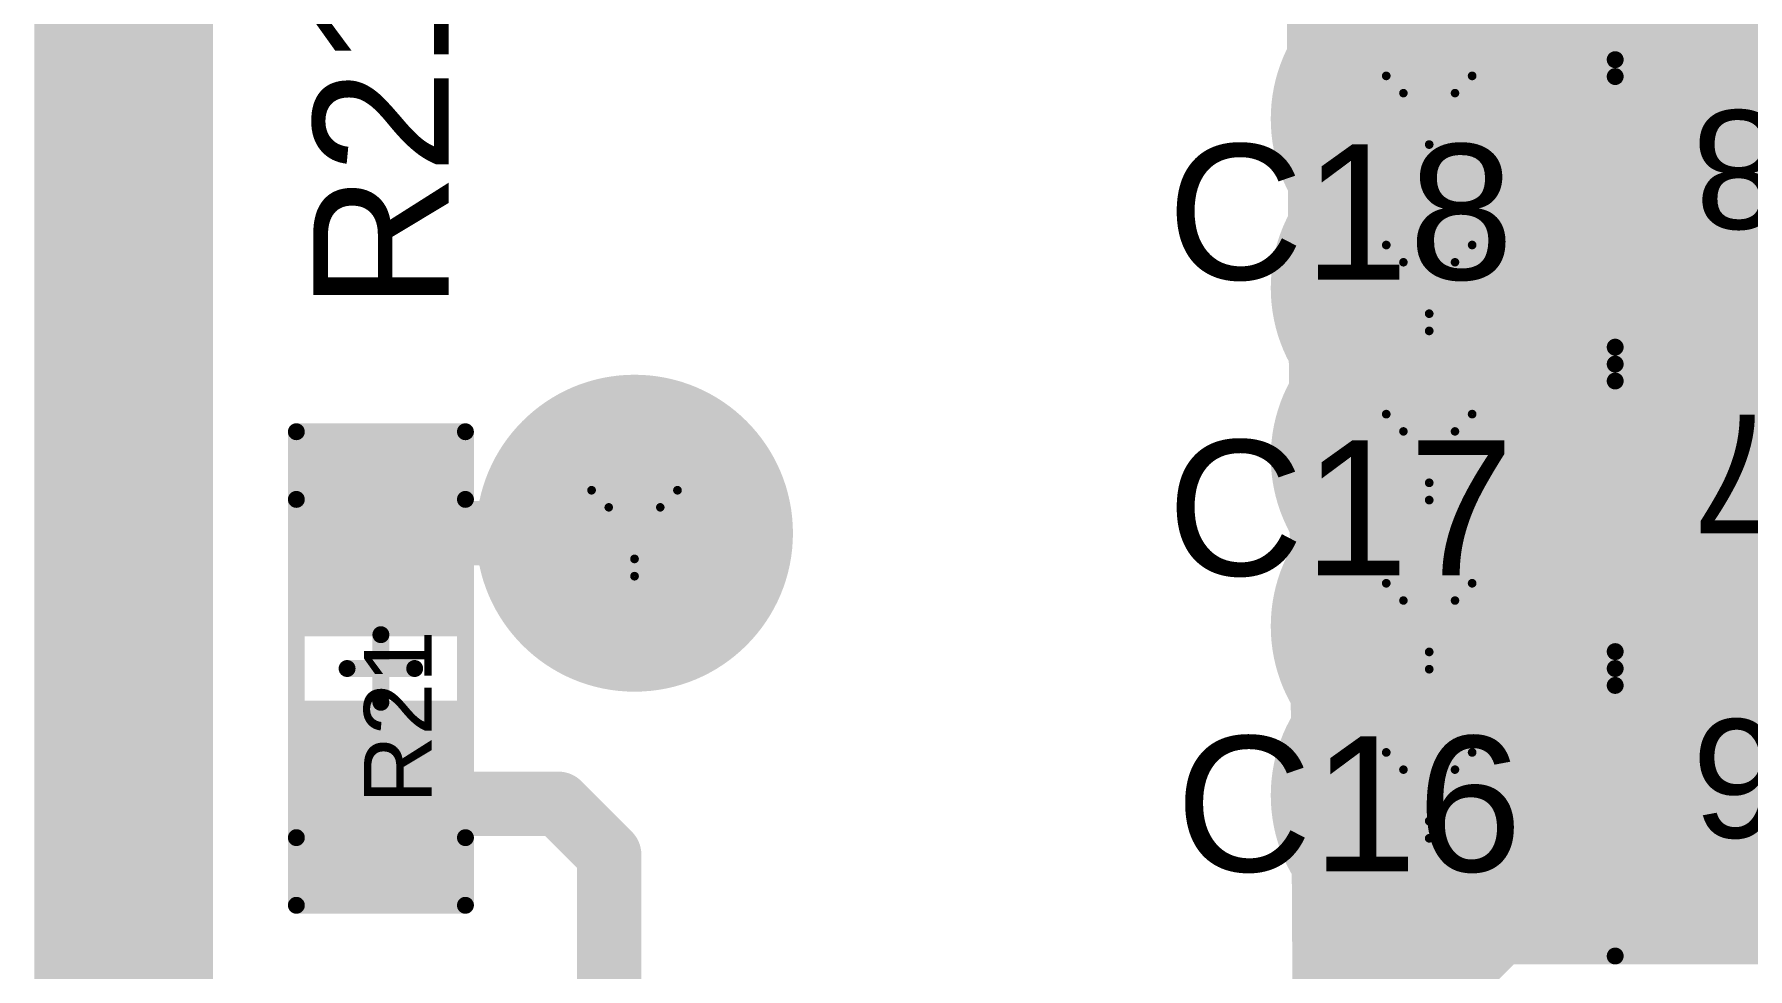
# Model space of a CAD drawing. Header units: inches. Extents: x -21 to 344, y -3 to 240.
# Drawn here: x -0.55 to 9.58, y 5.88 to 11.4 of the extents above; entities that cross this region are included whole.
import ezdxf

# ---------------------------------------------------------------- set-up
doc = ezdxf.new("R2010")
doc.units = ezdxf.units.IN
for name, color, linetype in [('Bottom 3D Body', 216, 'Continuous'), ('Bottom Layer', 5, 'Continuous'), ('Drill Drawing', 1, 'Continuous'), ('Int1 -GND)', 76, 'Continuous'), ('Int2 -PWR)', 16, 'Continuous'), ('Keep-Out Layer', 6, 'Continuous'), ('Route Tool Path', 56, 'Continuous'), ('Top Component Center', 76, 'Continuous'), ('Top Designator', 56, 'Continuous'), ('Top Layer', 1, 'Continuous'), ('Top Overlay', 2, 'Continuous'), ('Top Paste', 8, 'Continuous'), ('Top Solder', 216, 'Continuous'), ('Via Holes', 16, 'Continuous')]:
    doc.layers.add(name, color=color, linetype=linetype)
doc.styles.add('Arial', font='', dxfattribs={"height": 0.2})
doc.styles.get('Arial').set_extended_font_data('Arial')

# ---------------------------------------------------------------- blocks, each defined once
blk = doc.blocks.new('RES_0603_36')
at = {"layer": 'Top Layer'}
for points in [[(-1.283, 0.394), (-0.318, 0.394), (-0.318, -0.394), (-1.283, -0.394)], [(0.318, 0.394), (1.283, 0.394), (1.283, -0.394), (0.318, -0.394)]]:
    blk.add_hatch(color=1, dxfattribs=at).paths.add_polyline_path(points)
at = {"layer": 'Top Paste'}
for points in [[(-1.41, 0.521), (-0.191, 0.521), (-0.191, -0.521), (-1.41, -0.521)], [(0.191, 0.521), (1.41, 0.521), (1.41, -0.521), (0.191, -0.521)]]:
    blk.add_hatch(color=8, dxfattribs=at).paths.add_polyline_path(points)
at = {"layer": 'Top Solder'}
for points in [[(-1.333, 0.444), (-0.268, 0.444), (-0.268, -0.444), (-1.333, -0.444)], [(0.268, 0.444), (1.333, 0.444), (1.333, -0.444), (0.268, -0.444)]]:
    blk.add_hatch(color=216, dxfattribs=at).paths.add_polyline_path(points)
at = {"layer": 'Bottom 3D Body'}
for points in [[(-1, 0.5, 0.1, 0.1, 0), (-1, -0.5, 0.1, 0.1, 0)], [(-1, 0.5, 0.1, 0.1, 0), (1, 0.5, 0.1, 0.1, 0)], [(1, 0.5, 0.1, 0.1, 0), (1, -0.5, 0.1, 0.1, 0)], [(-1, -0.5, 0.1, 0.1, 0), (1, -0.5, 0.1, 0.1, 0)]]:
    blk.add_lwpolyline(points, format="xyseb", dxfattribs=at)
for points in [[(-1.025, 0.5, 0.05, 0.05, 1), (-0.975, 0.5, 0.05, 0.05, 1)], [(-1.025, 0.5, 0.05, 0.05, 1), (-0.975, 0.5, 0.05, 0.05, 1)], [(0.975, 0.5, 0.05, 0.05, 1), (1.025, 0.5, 0.05, 0.05, 1)], [(0.975, 0.5, 0.05, 0.05, 1), (1.025, 0.5, 0.05, 0.05, 1)], [(-1.025, -0.5, 0.05, 0.05, 1), (-0.975, -0.5, 0.05, 0.05, 1)], [(-1.025, -0.5, 0.05, 0.05, 1), (-0.975, -0.5, 0.05, 0.05, 1)], [(0.975, -0.5, 0.05, 0.05, 1), (1.025, -0.5, 0.05, 0.05, 1)], [(0.975, -0.5, 0.05, 0.05, 1), (1.025, -0.5, 0.05, 0.05, 1)]]:
    blk.add_lwpolyline(points, format="xyseb", close=True, dxfattribs=at)
at = {"layer": 'Top Component Center'}
for points in [[(-1.4, 0.5, 0.1, 0.1, 0), (1.4, 0.5, 0.1, 0.1, 0)], [(-1.4, 0.5, 0.1, 0.1, 0), (-1.4, -0.5, 0.1, 0.1, 0)], [(1.4, 0.5, 0.1, 0.1, 0), (1.4, -0.5, 0.1, 0.1, 0)], [(0, 0.2, 0.1, 0.1, 0), (0, -0.2, 0.1, 0.1, 0)], [(-0.2, 0, 0.1, 0.1, 0), (0.2, 0, 0.1, 0.1, 0)], [(-1.4, -0.5, 0.1, 0.1, 0), (1.4, -0.5, 0.1, 0.1, 0)]]:
    blk.add_lwpolyline(points, format="xyseb", dxfattribs=at)
for points in [[(-1.425, 0.5, 0.05, 0.05, 1), (-1.375, 0.5, 0.05, 0.05, 1)], [(-1.425, 0.5, 0.05, 0.05, 1), (-1.375, 0.5, 0.05, 0.05, 1)], [(1.375, 0.5, 0.05, 0.05, 1), (1.425, 0.5, 0.05, 0.05, 1)], [(1.375, 0.5, 0.05, 0.05, 1), (1.425, 0.5, 0.05, 0.05, 1)], [(-0.025, 0.2, 0.05, 0.05, 1), (0.025, 0.2, 0.05, 0.05, 1)], [(-0.225, 0, 0.05, 0.05, 1), (-0.175, 0, 0.05, 0.05, 1)], [(0.175, 0, 0.05, 0.05, 1), (0.225, 0, 0.05, 0.05, 1)], [(-0.025, -0.2, 0.05, 0.05, 1), (0.025, -0.2, 0.05, 0.05, 1)], [(-1.425, -0.5, 0.05, 0.05, 1), (-1.375, -0.5, 0.05, 0.05, 1)], [(-1.425, -0.5, 0.05, 0.05, 1), (-1.375, -0.5, 0.05, 0.05, 1)], [(1.375, -0.5, 0.05, 0.05, 1), (1.425, -0.5, 0.05, 0.05, 1)], [(1.375, -0.5, 0.05, 0.05, 1), (1.425, -0.5, 0.05, 0.05, 1)]]:
    blk.add_lwpolyline(points, format="xyseb", close=True, dxfattribs=at)
at = {"layer": 'Top Designator'}
for points in [[(-1.4, 0.5, 0.1, 0.1, 0), (1.4, 0.5, 0.1, 0.1, 0)], [(-1.4, 0.5, 0.1, 0.1, 0), (-1.4, -0.5, 0.1, 0.1, 0)], [(1.4, 0.5, 0.1, 0.1, 0), (1.4, -0.5, 0.1, 0.1, 0)], [(-1.4, -0.5, 0.1, 0.1, 0), (1.4, -0.5, 0.1, 0.1, 0)]]:
    blk.add_lwpolyline(points, format="xyseb", dxfattribs=at)
for points in [[(-1.425, 0.5, 0.05, 0.05, 1), (-1.375, 0.5, 0.05, 0.05, 1)], [(-1.425, 0.5, 0.05, 0.05, 1), (-1.375, 0.5, 0.05, 0.05, 1)], [(1.375, 0.5, 0.05, 0.05, 1), (1.425, 0.5, 0.05, 0.05, 1)], [(1.375, 0.5, 0.05, 0.05, 1), (1.425, 0.5, 0.05, 0.05, 1)], [(-1.425, -0.5, 0.05, 0.05, 1), (-1.375, -0.5, 0.05, 0.05, 1)], [(-1.425, -0.5, 0.05, 0.05, 1), (-1.375, -0.5, 0.05, 0.05, 1)], [(1.375, -0.5, 0.05, 0.05, 1), (1.425, -0.5, 0.05, 0.05, 1)], [(1.375, -0.5, 0.05, 0.05, 1), (1.425, -0.5, 0.05, 0.05, 1)]]:
    blk.add_lwpolyline(points, format="xyseb", close=True, dxfattribs=at)
at = {"layer": 'Top Overlay'}
for points in [[(-1.4, 0.5, 0.1, 0.1, 0), (1.4, 0.5, 0.1, 0.1, 0)], [(-1.4, 0.5, 0.1, 0.1, 0), (-1.4, -0.5, 0.1, 0.1, 0)], [(1.4, 0.5, 0.1, 0.1, 0), (1.4, -0.5, 0.1, 0.1, 0)], [(-1.4, -0.5, 0.1, 0.1, 0), (1.4, -0.5, 0.1, 0.1, 0)]]:
    blk.add_lwpolyline(points, format="xyseb", dxfattribs=at)
for points in [[(-1.425, 0.5, 0.05, 0.05, 1), (-1.375, 0.5, 0.05, 0.05, 1)], [(-1.425, 0.5, 0.05, 0.05, 1), (-1.375, 0.5, 0.05, 0.05, 1)], [(1.375, 0.5, 0.05, 0.05, 1), (1.425, 0.5, 0.05, 0.05, 1)], [(1.375, 0.5, 0.05, 0.05, 1), (1.425, 0.5, 0.05, 0.05, 1)], [(-1.425, -0.5, 0.05, 0.05, 1), (-1.375, -0.5, 0.05, 0.05, 1)], [(-1.425, -0.5, 0.05, 0.05, 1), (-1.375, -0.5, 0.05, 0.05, 1)], [(1.375, -0.5, 0.05, 0.05, 1), (1.425, -0.5, 0.05, 0.05, 1)], [(1.375, -0.5, 0.05, 0.05, 1), (1.425, -0.5, 0.05, 0.05, 1)]]:
    blk.add_lwpolyline(points, format="xyseb", close=True, dxfattribs=at)
at = {"layer": 'Top Designator', "style": 'Arial'}
blk.add_text('R21', height=0.4, dxfattribs=at).set_placement((-0.8, -0.3))
blk = doc.blocks.new('CAP_0805_108')
at = {"layer": 'Top Layer'}
for points in [[(-1.3, 0.65), (-0.6, 0.65), (-0.6, -0.65), (-1.3, -0.65)], [(0.6, 0.65), (1.3, 0.65), (1.3, -0.65), (0.6, -0.65)]]:
    blk.add_hatch(color=1, dxfattribs=at).paths.add_polyline_path(points)
at = {"layer": 'Top Paste'}
for points in [[(-1.427, 0.777), (-0.473, 0.777), (-0.473, -0.777), (-1.427, -0.777)], [(0.473, 0.777), (1.427, 0.777), (1.427, -0.777), (0.473, -0.777)]]:
    blk.add_hatch(color=8, dxfattribs=at).paths.add_polyline_path(points)
at = {"layer": 'Top Solder'}
for points in [[(-1.35, 0.7), (-0.55, 0.7), (-0.55, -0.7), (-1.35, -0.7)], [(0.55, 0.7), (1.35, 0.7), (1.35, -0.7), (0.55, -0.7)]]:
    blk.add_hatch(color=216, dxfattribs=at).paths.add_polyline_path(points)
at = {"layer": 'Top Component Center'}
for points in [[(-1.4, 0.8, 0.1, 0.1, 0), (-1.4, -0.9, 0.1, 0.1, 0)], [(1.4, 0.8, 0.1, 0.1, 0), (-1.4, 0.8, 0.1, 0.1, 0)], [(1.4, 0.8, 0.1, 0.1, 0), (1.4, -0.9, 0.1, 0.1, 0)], [(0, 0.25, 0.1, 0.1, 0), (0, -0.25, 0.1, 0.1, 0)], [(0.25, 0, 0.1, 0.1, 0), (-0.25, 0, 0.1, 0.1, 0)], [(1.4, -0.9, 0.1, 0.1, 0), (-1.4, -0.9, 0.1, 0.1, 0)]]:
    blk.add_lwpolyline(points, format="xyseb", dxfattribs=at)
for points in [[(-1.425, 0.8, 0.05, 0.05, 1), (-1.375, 0.8, 0.05, 0.05, 1)], [(-1.425, 0.8, 0.05, 0.05, 1), (-1.375, 0.8, 0.05, 0.05, 1)], [(1.375, 0.8, 0.05, 0.05, 1), (1.425, 0.8, 0.05, 0.05, 1)], [(1.375, 0.8, 0.05, 0.05, 1), (1.425, 0.8, 0.05, 0.05, 1)], [(-0.025, 0.25, 0.05, 0.05, 1), (0.025, 0.25, 0.05, 0.05, 1)], [(-0.275, 0, 0.05, 0.05, 1), (-0.225, 0, 0.05, 0.05, 1)], [(0.225, 0, 0.05, 0.05, 1), (0.275, 0, 0.05, 0.05, 1)], [(-0.025, -0.25, 0.05, 0.05, 1), (0.025, -0.25, 0.05, 0.05, 1)], [(-1.425, -0.9, 0.05, 0.05, 1), (-1.375, -0.9, 0.05, 0.05, 1)], [(-1.425, -0.9, 0.05, 0.05, 1), (-1.375, -0.9, 0.05, 0.05, 1)], [(1.375, -0.9, 0.05, 0.05, 1), (1.425, -0.9, 0.05, 0.05, 1)], [(1.375, -0.9, 0.05, 0.05, 1), (1.425, -0.9, 0.05, 0.05, 1)]]:
    blk.add_lwpolyline(points, format="xyseb", close=True, dxfattribs=at)
at = {"layer": 'Top Designator'}
for points in [[(1.4, 0.8, 0.1, 0.1, 0), (-1.4, 0.8, 0.1, 0.1, 0)], [(-1.4, 0.8, 0.1, 0.1, 0), (-1.4, -0.8, 0.1, 0.1, 0)], [(1.4, 0.8, 0.1, 0.1, 0), (1.4, -0.8, 0.1, 0.1, 0)], [(1.4, -0.8, 0.1, 0.1, 0), (-1.4, -0.8, 0.1, 0.1, 0)]]:
    blk.add_lwpolyline(points, format="xyseb", dxfattribs=at)
for points in [[(-1.425, 0.8, 0.05, 0.05, 1), (-1.375, 0.8, 0.05, 0.05, 1)], [(-1.425, 0.8, 0.05, 0.05, 1), (-1.375, 0.8, 0.05, 0.05, 1)], [(1.375, 0.8, 0.05, 0.05, 1), (1.425, 0.8, 0.05, 0.05, 1)], [(1.375, 0.8, 0.05, 0.05, 1), (1.425, 0.8, 0.05, 0.05, 1)], [(-1.425, -0.8, 0.05, 0.05, 1), (-1.375, -0.8, 0.05, 0.05, 1)], [(-1.425, -0.8, 0.05, 0.05, 1), (-1.375, -0.8, 0.05, 0.05, 1)], [(1.375, -0.8, 0.05, 0.05, 1), (1.425, -0.8, 0.05, 0.05, 1)], [(1.375, -0.8, 0.05, 0.05, 1), (1.425, -0.8, 0.05, 0.05, 1)]]:
    blk.add_lwpolyline(points, format="xyseb", close=True, dxfattribs=at)
at = {"layer": 'Top Overlay'}
for points in [[(-0.4, 0.6, 0.1, 0.1, 0), (-0.4, -0.6, 0.1, 0.1, 0)], [(0.4, 0.6, 0.1, 0.1, 0), (0.4, -0.6, 0.1, 0.1, 0)]]:
    blk.add_lwpolyline(points, format="xyseb", dxfattribs=at)
for points in [[(-0.425, 0.6, 0.05, 0.05, 1), (-0.375, 0.6, 0.05, 0.05, 1)], [(0.375, 0.6, 0.05, 0.05, 1), (0.425, 0.6, 0.05, 0.05, 1)], [(-0.425, -0.6, 0.05, 0.05, 1), (-0.375, -0.6, 0.05, 0.05, 1)], [(0.375, -0.6, 0.05, 0.05, 1), (0.425, -0.6, 0.05, 0.05, 1)]]:
    blk.add_lwpolyline(points, format="xyseb", close=True, dxfattribs=at)
at = {"layer": 'Top Designator', "style": 'Arial'}
blk.add_text('C18', height=0.7, dxfattribs=at).set_placement((-0.85, -0.6))
blk = doc.blocks.new('CAP_0805_109')
at = {"layer": 'Top Layer'}
for points in [[(-1.3, 0.65), (-0.6, 0.65), (-0.6, -0.65), (-1.3, -0.65)], [(0.6, 0.65), (1.3, 0.65), (1.3, -0.65), (0.6, -0.65)]]:
    blk.add_hatch(color=1, dxfattribs=at).paths.add_polyline_path(points)
at = {"layer": 'Top Paste'}
for points in [[(-1.427, 0.777), (-0.473, 0.777), (-0.473, -0.777), (-1.427, -0.777)], [(0.473, 0.777), (1.427, 0.777), (1.427, -0.777), (0.473, -0.777)]]:
    blk.add_hatch(color=8, dxfattribs=at).paths.add_polyline_path(points)
at = {"layer": 'Top Solder'}
for points in [[(-1.35, 0.7), (-0.55, 0.7), (-0.55, -0.7), (-1.35, -0.7)], [(0.55, 0.7), (1.35, 0.7), (1.35, -0.7), (0.55, -0.7)]]:
    blk.add_hatch(color=216, dxfattribs=at).paths.add_polyline_path(points)
at = {"layer": 'Top Component Center'}
for points in [[(-1.4, 0.8, 0.1, 0.1, 0), (-1.4, -0.9, 0.1, 0.1, 0)], [(1.4, 0.8, 0.1, 0.1, 0), (-1.4, 0.8, 0.1, 0.1, 0)], [(1.4, 0.8, 0.1, 0.1, 0), (1.4, -0.9, 0.1, 0.1, 0)], [(0, 0.25, 0.1, 0.1, 0), (0, -0.25, 0.1, 0.1, 0)], [(0.25, 0, 0.1, 0.1, 0), (-0.25, 0, 0.1, 0.1, 0)], [(1.4, -0.9, 0.1, 0.1, 0), (-1.4, -0.9, 0.1, 0.1, 0)]]:
    blk.add_lwpolyline(points, format="xyseb", dxfattribs=at)
for points in [[(-1.425, 0.8, 0.05, 0.05, 1), (-1.375, 0.8, 0.05, 0.05, 1)], [(-1.425, 0.8, 0.05, 0.05, 1), (-1.375, 0.8, 0.05, 0.05, 1)], [(1.375, 0.8, 0.05, 0.05, 1), (1.425, 0.8, 0.05, 0.05, 1)], [(1.375, 0.8, 0.05, 0.05, 1), (1.425, 0.8, 0.05, 0.05, 1)], [(-0.025, 0.25, 0.05, 0.05, 1), (0.025, 0.25, 0.05, 0.05, 1)], [(-0.275, 0, 0.05, 0.05, 1), (-0.225, 0, 0.05, 0.05, 1)], [(0.225, 0, 0.05, 0.05, 1), (0.275, 0, 0.05, 0.05, 1)], [(-0.025, -0.25, 0.05, 0.05, 1), (0.025, -0.25, 0.05, 0.05, 1)], [(-1.425, -0.9, 0.05, 0.05, 1), (-1.375, -0.9, 0.05, 0.05, 1)], [(-1.425, -0.9, 0.05, 0.05, 1), (-1.375, -0.9, 0.05, 0.05, 1)], [(1.375, -0.9, 0.05, 0.05, 1), (1.425, -0.9, 0.05, 0.05, 1)], [(1.375, -0.9, 0.05, 0.05, 1), (1.425, -0.9, 0.05, 0.05, 1)]]:
    blk.add_lwpolyline(points, format="xyseb", close=True, dxfattribs=at)
at = {"layer": 'Top Designator'}
for points in [[(1.4, 0.8, 0.1, 0.1, 0), (-1.4, 0.8, 0.1, 0.1, 0)], [(-1.4, 0.8, 0.1, 0.1, 0), (-1.4, -0.8, 0.1, 0.1, 0)], [(1.4, 0.8, 0.1, 0.1, 0), (1.4, -0.8, 0.1, 0.1, 0)], [(1.4, -0.8, 0.1, 0.1, 0), (-1.4, -0.8, 0.1, 0.1, 0)]]:
    blk.add_lwpolyline(points, format="xyseb", dxfattribs=at)
for points in [[(-1.425, 0.8, 0.05, 0.05, 1), (-1.375, 0.8, 0.05, 0.05, 1)], [(-1.425, 0.8, 0.05, 0.05, 1), (-1.375, 0.8, 0.05, 0.05, 1)], [(1.375, 0.8, 0.05, 0.05, 1), (1.425, 0.8, 0.05, 0.05, 1)], [(1.375, 0.8, 0.05, 0.05, 1), (1.425, 0.8, 0.05, 0.05, 1)], [(-1.425, -0.8, 0.05, 0.05, 1), (-1.375, -0.8, 0.05, 0.05, 1)], [(-1.425, -0.8, 0.05, 0.05, 1), (-1.375, -0.8, 0.05, 0.05, 1)], [(1.375, -0.8, 0.05, 0.05, 1), (1.425, -0.8, 0.05, 0.05, 1)], [(1.375, -0.8, 0.05, 0.05, 1), (1.425, -0.8, 0.05, 0.05, 1)]]:
    blk.add_lwpolyline(points, format="xyseb", close=True, dxfattribs=at)
at = {"layer": 'Top Overlay'}
for points in [[(-0.4, 0.6, 0.1, 0.1, 0), (-0.4, -0.6, 0.1, 0.1, 0)], [(0.4, 0.6, 0.1, 0.1, 0), (0.4, -0.6, 0.1, 0.1, 0)]]:
    blk.add_lwpolyline(points, format="xyseb", dxfattribs=at)
for points in [[(-0.425, 0.6, 0.05, 0.05, 1), (-0.375, 0.6, 0.05, 0.05, 1)], [(0.375, 0.6, 0.05, 0.05, 1), (0.425, 0.6, 0.05, 0.05, 1)], [(-0.425, -0.6, 0.05, 0.05, 1), (-0.375, -0.6, 0.05, 0.05, 1)], [(0.375, -0.6, 0.05, 0.05, 1), (0.425, -0.6, 0.05, 0.05, 1)]]:
    blk.add_lwpolyline(points, format="xyseb", close=True, dxfattribs=at)
at = {"layer": 'Top Designator', "style": 'Arial'}
blk.add_text('C17', height=0.7, dxfattribs=at).set_placement((-0.85, -0.6))
blk = doc.blocks.new('CAP_0805_110')
at = {"layer": 'Top Layer'}
for points in [[(-1.3, 0.65), (-0.6, 0.65), (-0.6, -0.65), (-1.3, -0.65)], [(0.6, 0.65), (1.3, 0.65), (1.3, -0.65), (0.6, -0.65)]]:
    blk.add_hatch(color=1, dxfattribs=at).paths.add_polyline_path(points)
at = {"layer": 'Top Paste'}
for points in [[(-1.427, 0.777), (-0.473, 0.777), (-0.473, -0.777), (-1.427, -0.777)], [(0.473, 0.777), (1.427, 0.777), (1.427, -0.777), (0.473, -0.777)]]:
    blk.add_hatch(color=8, dxfattribs=at).paths.add_polyline_path(points)
at = {"layer": 'Top Solder'}
for points in [[(-1.35, 0.7), (-0.55, 0.7), (-0.55, -0.7), (-1.35, -0.7)], [(0.55, 0.7), (1.35, 0.7), (1.35, -0.7), (0.55, -0.7)]]:
    blk.add_hatch(color=216, dxfattribs=at).paths.add_polyline_path(points)
at = {"layer": 'Top Component Center'}
for points in [[(-1.4, 0.8, 0.1, 0.1, 0), (-1.4, -0.9, 0.1, 0.1, 0)], [(1.4, 0.8, 0.1, 0.1, 0), (-1.4, 0.8, 0.1, 0.1, 0)], [(1.4, 0.8, 0.1, 0.1, 0), (1.4, -0.9, 0.1, 0.1, 0)], [(0, 0.25, 0.1, 0.1, 0), (0, -0.25, 0.1, 0.1, 0)], [(0.25, 0, 0.1, 0.1, 0), (-0.25, 0, 0.1, 0.1, 0)], [(1.4, -0.9, 0.1, 0.1, 0), (-1.4, -0.9, 0.1, 0.1, 0)]]:
    blk.add_lwpolyline(points, format="xyseb", dxfattribs=at)
for points in [[(-1.425, 0.8, 0.05, 0.05, 1), (-1.375, 0.8, 0.05, 0.05, 1)], [(-1.425, 0.8, 0.05, 0.05, 1), (-1.375, 0.8, 0.05, 0.05, 1)], [(1.375, 0.8, 0.05, 0.05, 1), (1.425, 0.8, 0.05, 0.05, 1)], [(1.375, 0.8, 0.05, 0.05, 1), (1.425, 0.8, 0.05, 0.05, 1)], [(-0.025, 0.25, 0.05, 0.05, 1), (0.025, 0.25, 0.05, 0.05, 1)], [(-0.275, 0, 0.05, 0.05, 1), (-0.225, 0, 0.05, 0.05, 1)], [(0.225, 0, 0.05, 0.05, 1), (0.275, 0, 0.05, 0.05, 1)], [(-0.025, -0.25, 0.05, 0.05, 1), (0.025, -0.25, 0.05, 0.05, 1)], [(-1.425, -0.9, 0.05, 0.05, 1), (-1.375, -0.9, 0.05, 0.05, 1)], [(-1.425, -0.9, 0.05, 0.05, 1), (-1.375, -0.9, 0.05, 0.05, 1)], [(1.375, -0.9, 0.05, 0.05, 1), (1.425, -0.9, 0.05, 0.05, 1)], [(1.375, -0.9, 0.05, 0.05, 1), (1.425, -0.9, 0.05, 0.05, 1)]]:
    blk.add_lwpolyline(points, format="xyseb", close=True, dxfattribs=at)
at = {"layer": 'Top Designator'}
for points in [[(1.4, 0.8, 0.1, 0.1, 0), (-1.4, 0.8, 0.1, 0.1, 0)], [(-1.4, 0.8, 0.1, 0.1, 0), (-1.4, -0.8, 0.1, 0.1, 0)], [(1.4, 0.8, 0.1, 0.1, 0), (1.4, -0.8, 0.1, 0.1, 0)], [(1.4, -0.8, 0.1, 0.1, 0), (-1.4, -0.8, 0.1, 0.1, 0)]]:
    blk.add_lwpolyline(points, format="xyseb", dxfattribs=at)
for points in [[(-1.425, 0.8, 0.05, 0.05, 1), (-1.375, 0.8, 0.05, 0.05, 1)], [(-1.425, 0.8, 0.05, 0.05, 1), (-1.375, 0.8, 0.05, 0.05, 1)], [(1.375, 0.8, 0.05, 0.05, 1), (1.425, 0.8, 0.05, 0.05, 1)], [(1.375, 0.8, 0.05, 0.05, 1), (1.425, 0.8, 0.05, 0.05, 1)], [(-1.425, -0.8, 0.05, 0.05, 1), (-1.375, -0.8, 0.05, 0.05, 1)], [(-1.425, -0.8, 0.05, 0.05, 1), (-1.375, -0.8, 0.05, 0.05, 1)], [(1.375, -0.8, 0.05, 0.05, 1), (1.425, -0.8, 0.05, 0.05, 1)], [(1.375, -0.8, 0.05, 0.05, 1), (1.425, -0.8, 0.05, 0.05, 1)]]:
    blk.add_lwpolyline(points, format="xyseb", close=True, dxfattribs=at)
at = {"layer": 'Top Overlay'}
for points in [[(-0.4, 0.6, 0.1, 0.1, 0), (-0.4, -0.6, 0.1, 0.1, 0)], [(0.4, 0.6, 0.1, 0.1, 0), (0.4, -0.6, 0.1, 0.1, 0)]]:
    blk.add_lwpolyline(points, format="xyseb", dxfattribs=at)
for points in [[(-0.425, 0.6, 0.05, 0.05, 1), (-0.375, 0.6, 0.05, 0.05, 1)], [(0.375, 0.6, 0.05, 0.05, 1), (0.425, 0.6, 0.05, 0.05, 1)], [(-0.425, -0.6, 0.05, 0.05, 1), (-0.375, -0.6, 0.05, 0.05, 1)], [(0.375, -0.6, 0.05, 0.05, 1), (0.425, -0.6, 0.05, 0.05, 1)]]:
    blk.add_lwpolyline(points, format="xyseb", close=True, dxfattribs=at)
at = {"layer": 'Top Designator', "style": 'Arial'}
blk.add_text('C16', height=0.7, dxfattribs=at).set_placement((-0.85, -0.6))

msp = doc.modelspace()

# ---------------------------------------------------------------- hatches: boundary and pattern name
at = {"layer": 'Bottom Layer'}
h = msp.add_hatch(color=5, dxfattribs=at)
edge = h.paths.add_edge_path()
edge.add_arc((7.7, 10.9), 0.3, 0, 360)
h = msp.add_hatch(color=5, dxfattribs=at)
edge = h.paths.add_edge_path()
edge.add_arc((7.7, 9.9), 0.3, 0, 360)
h = msp.add_hatch(color=5, dxfattribs=at)
edge = h.paths.add_edge_path()
edge.add_arc((7.7, 8.9), 0.3, 0, 360)
h = msp.add_hatch(color=5, dxfattribs=at)
edge = h.paths.add_edge_path()
edge.add_arc((3, 8.45), 0.3, 0, 360)
h = msp.add_hatch(color=5, dxfattribs=at)
edge = h.paths.add_edge_path()
edge.add_arc((7.7, 7.9), 0.3, 0, 360)
h = msp.add_hatch(color=5, dxfattribs=at)
edge = h.paths.add_edge_path()
edge.add_arc((7.7, 6.9), 0.3, 0, 360)
at = {"layer": 'Int1 -GND)'}
h = msp.add_hatch(color=7, dxfattribs=at)
edge = h.paths.add_edge_path()
edge.add_arc((3, 8.45), 0.937, 0, 360)
at = {"layer": 'Int2 -PWR)'}
h = msp.add_hatch(color=7, dxfattribs=at)
edge = h.paths.add_edge_path()
edge.add_arc((7.7, 11.9), 0.937, 0, 360)
h = msp.add_hatch(color=7, dxfattribs=at)
edge = h.paths.add_edge_path()
edge.add_arc((7.7, 10.9), 0.937, 0, 360)
h = msp.add_hatch(color=7, dxfattribs=at)
edge = h.paths.add_edge_path()
edge.add_arc((7.7, 9.9), 0.937, 0, 360)
h = msp.add_hatch(color=7, dxfattribs=at)
edge = h.paths.add_edge_path()
edge.add_arc((7.7, 8.9), 0.937, 0, 360)
h = msp.add_hatch(color=7, dxfattribs=at)
edge = h.paths.add_edge_path()
edge.add_arc((7.7, 7.9), 0.937, 0, 360)
h = msp.add_hatch(color=7, dxfattribs=at)
edge = h.paths.add_edge_path()
edge.add_arc((7.7, 6.9), 0.937, 0, 360)
at = {"layer": 'Top Layer'}
msp.add_hatch(color=1, dxfattribs=at).paths.add_polyline_path([(6.903, 3.697), (7, 3.6), (7.7, 3.6), (7.8, 3.7), (7.8, 5.5), (8.2, 5.9), (10.2, 5.9), (10.4, 6.1), (10.4, 16), (11.6, 17.2), (19.5, 17.2), (20.1, 17.8), (20.1, 22.2), (19.7, 22.6), (8, 22.6), (6.801, 21.401)])
h = msp.add_hatch(color=1, dxfattribs=at)
edge = h.paths.add_edge_path()
edge.add_arc((7.7, 10.9), 0.3, 0, 360)
h = msp.add_hatch(color=1, dxfattribs=at)
edge = h.paths.add_edge_path()
edge.add_arc((7.7, 9.9), 0.3, 0, 360)
h = msp.add_hatch(color=1, dxfattribs=at)
edge = h.paths.add_edge_path()
edge.add_arc((7.7, 8.9), 0.3, 0, 360)
h = msp.add_hatch(color=1, dxfattribs=at)
edge = h.paths.add_edge_path()
edge.add_arc((3, 8.45), 0.3, 0, 360)
h = msp.add_hatch(color=1, dxfattribs=at)
edge = h.paths.add_edge_path()
edge.add_arc((7.7, 7.9), 0.3, 0, 360)
h = msp.add_hatch(color=1, dxfattribs=at)
edge = h.paths.add_edge_path()
edge.add_arc((7.7, 6.9), 0.3, 0, 360)
at = {"layer": 'Via Holes'}
h = msp.add_hatch(color=7, dxfattribs=at)
edge = h.paths.add_edge_path()
edge.add_arc((7.7, 10.9), 0.175, 0, 360)
h = msp.add_hatch(color=7, dxfattribs=at)
edge = h.paths.add_edge_path()
edge.add_arc((7.7, 9.9), 0.175, 0, 360)
h = msp.add_hatch(color=7, dxfattribs=at)
edge = h.paths.add_edge_path()
edge.add_arc((7.7, 8.9), 0.175, 0, 360)
h = msp.add_hatch(color=7, dxfattribs=at)
edge = h.paths.add_edge_path()
edge.add_arc((3, 8.45), 0.175, 0, 360)
h = msp.add_hatch(color=7, dxfattribs=at)
edge = h.paths.add_edge_path()
edge.add_arc((7.7, 7.9), 0.175, 0, 360)
h = msp.add_hatch(color=7, dxfattribs=at)
edge = h.paths.add_edge_path()
edge.add_arc((7.7, 6.9), 0.175, 0, 360)

# ---------------------------------------------------------------- linework, layer by layer
at = {"layer": 'Drill Drawing'}
for points in [[(7.446, 11.154, 0.0508, 0.0508, 0), (7.954, 11.154, 0.0508, 0.0508, 0)], [(7.446, 11.154, 0.0508, 0.0508, 0), (7.7, 10.646, 0.0508, 0.0508, 0)], [(7.7, 10.646, 0.0508, 0.0508, 0), (7.954, 11.154, 0.0508, 0.0508, 0)], [(7.548, 11.052, 0.0508, 0.0508, 0), (7.852, 11.052, 0.0508, 0.0508, 0)], [(7.548, 11.052, 0.0508, 0.0508, 0), (7.7, 10.748, 0.0508, 0.0508, 0)], [(7.7, 10.748, 0.0508, 0.0508, 0), (7.852, 11.052, 0.0508, 0.0508, 0)], [(7.446, 10.154, 0.0508, 0.0508, 0), (7.954, 10.154, 0.0508, 0.0508, 0)], [(7.446, 10.154, 0.0508, 0.0508, 0), (7.7, 9.646, 0.0508, 0.0508, 0)], [(7.7, 9.646, 0.0508, 0.0508, 0), (7.954, 10.154, 0.0508, 0.0508, 0)], [(7.548, 10.052, 0.0508, 0.0508, 0), (7.852, 10.052, 0.0508, 0.0508, 0)], [(7.548, 10.052, 0.0508, 0.0508, 0), (7.7, 9.748, 0.0508, 0.0508, 0)], [(7.7, 9.748, 0.0508, 0.0508, 0), (7.852, 10.052, 0.0508, 0.0508, 0)], [(7.446, 9.154, 0.0508, 0.0508, 0), (7.954, 9.154, 0.0508, 0.0508, 0)], [(7.446, 9.154, 0.0508, 0.0508, 0), (7.7, 8.646, 0.0508, 0.0508, 0)], [(7.7, 8.646, 0.0508, 0.0508, 0), (7.954, 9.154, 0.0508, 0.0508, 0)], [(7.548, 9.052, 0.0508, 0.0508, 0), (7.852, 9.052, 0.0508, 0.0508, 0)], [(7.548, 9.052, 0.0508, 0.0508, 0), (7.7, 8.748, 0.0508, 0.0508, 0)], [(7.7, 8.748, 0.0508, 0.0508, 0), (7.852, 9.052, 0.0508, 0.0508, 0)], [(2.746, 8.704, 0.0508, 0.0508, 0), (3.254, 8.704, 0.0508, 0.0508, 0)], [(2.746, 8.704, 0.0508, 0.0508, 0), (3, 8.196, 0.0508, 0.0508, 0)], [(3, 8.196, 0.0508, 0.0508, 0), (3.254, 8.704, 0.0508, 0.0508, 0)], [(2.848, 8.603, 0.0508, 0.0508, 0), (3.152, 8.603, 0.0508, 0.0508, 0)], [(2.848, 8.603, 0.0508, 0.0508, 0), (3, 8.298, 0.0508, 0.0508, 0)], [(3, 8.298, 0.0508, 0.0508, 0), (3.152, 8.603, 0.0508, 0.0508, 0)], [(7.446, 8.154, 0.0508, 0.0508, 0), (7.954, 8.154, 0.0508, 0.0508, 0)], [(7.446, 8.154, 0.0508, 0.0508, 0), (7.7, 7.646, 0.0508, 0.0508, 0)], [(7.7, 7.646, 0.0508, 0.0508, 0), (7.954, 8.154, 0.0508, 0.0508, 0)], [(7.548, 8.052, 0.0508, 0.0508, 0), (7.852, 8.052, 0.0508, 0.0508, 0)], [(7.548, 8.052, 0.0508, 0.0508, 0), (7.7, 7.748, 0.0508, 0.0508, 0)], [(7.7, 7.748, 0.0508, 0.0508, 0), (7.852, 8.052, 0.0508, 0.0508, 0)], [(7.446, 7.154, 0.0508, 0.0508, 0), (7.954, 7.154, 0.0508, 0.0508, 0)], [(7.446, 7.154, 0.0508, 0.0508, 0), (7.7, 6.646, 0.0508, 0.0508, 0)], [(7.7, 6.646, 0.0508, 0.0508, 0), (7.954, 7.154, 0.0508, 0.0508, 0)], [(7.548, 7.052, 0.0508, 0.0508, 0), (7.852, 7.052, 0.0508, 0.0508, 0)], [(7.548, 7.052, 0.0508, 0.0508, 0), (7.7, 6.748, 0.0508, 0.0508, 0)], [(7.7, 6.748, 0.0508, 0.0508, 0), (7.852, 7.052, 0.0508, 0.0508, 0)]]:
    msp.add_lwpolyline(points, format="xyseb", dxfattribs=at)
for points in [[(7.433, 11.154, 0.0254, 0.0254, 1), (7.459, 11.154, 0.0254, 0.0254, 1)], [(7.433, 11.154, 0.0254, 0.0254, 1), (7.459, 11.154, 0.0254, 0.0254, 1)], [(7.941, 11.154, 0.0254, 0.0254, 1), (7.967, 11.154, 0.0254, 0.0254, 1)], [(7.941, 11.154, 0.0254, 0.0254, 1), (7.967, 11.154, 0.0254, 0.0254, 1)], [(7.535, 11.052, 0.0254, 0.0254, 1), (7.56, 11.052, 0.0254, 0.0254, 1)], [(7.535, 11.052, 0.0254, 0.0254, 1), (7.56, 11.052, 0.0254, 0.0254, 1)], [(7.84, 11.052, 0.0254, 0.0254, 1), (7.865, 11.052, 0.0254, 0.0254, 1)], [(7.84, 11.052, 0.0254, 0.0254, 1), (7.865, 11.052, 0.0254, 0.0254, 1)], [(7.687, 10.748, 0.0254, 0.0254, 1), (7.713, 10.748, 0.0254, 0.0254, 1)], [(7.687, 10.748, 0.0254, 0.0254, 1), (7.713, 10.748, 0.0254, 0.0254, 1)], [(7.687, 10.646, 0.0254, 0.0254, 1), (7.713, 10.646, 0.0254, 0.0254, 1)], [(7.687, 10.646, 0.0254, 0.0254, 1), (7.713, 10.646, 0.0254, 0.0254, 1)], [(7.433, 10.154, 0.0254, 0.0254, 1), (7.459, 10.154, 0.0254, 0.0254, 1)], [(7.433, 10.154, 0.0254, 0.0254, 1), (7.459, 10.154, 0.0254, 0.0254, 1)], [(7.941, 10.154, 0.0254, 0.0254, 1), (7.967, 10.154, 0.0254, 0.0254, 1)], [(7.941, 10.154, 0.0254, 0.0254, 1), (7.967, 10.154, 0.0254, 0.0254, 1)], [(7.535, 10.052, 0.0254, 0.0254, 1), (7.56, 10.052, 0.0254, 0.0254, 1)], [(7.535, 10.052, 0.0254, 0.0254, 1), (7.56, 10.052, 0.0254, 0.0254, 1)], [(7.84, 10.052, 0.0254, 0.0254, 1), (7.865, 10.052, 0.0254, 0.0254, 1)], [(7.84, 10.052, 0.0254, 0.0254, 1), (7.865, 10.052, 0.0254, 0.0254, 1)], [(7.687, 9.748, 0.0254, 0.0254, 1), (7.713, 9.748, 0.0254, 0.0254, 1)], [(7.687, 9.748, 0.0254, 0.0254, 1), (7.713, 9.748, 0.0254, 0.0254, 1)], [(7.687, 9.646, 0.0254, 0.0254, 1), (7.713, 9.646, 0.0254, 0.0254, 1)], [(7.687, 9.646, 0.0254, 0.0254, 1), (7.713, 9.646, 0.0254, 0.0254, 1)], [(7.433, 9.154, 0.0254, 0.0254, 1), (7.459, 9.154, 0.0254, 0.0254, 1)], [(7.433, 9.154, 0.0254, 0.0254, 1), (7.459, 9.154, 0.0254, 0.0254, 1)], [(7.941, 9.154, 0.0254, 0.0254, 1), (7.967, 9.154, 0.0254, 0.0254, 1)], [(7.941, 9.154, 0.0254, 0.0254, 1), (7.967, 9.154, 0.0254, 0.0254, 1)], [(7.535, 9.052, 0.0254, 0.0254, 1), (7.56, 9.052, 0.0254, 0.0254, 1)], [(7.535, 9.052, 0.0254, 0.0254, 1), (7.56, 9.052, 0.0254, 0.0254, 1)], [(7.84, 9.052, 0.0254, 0.0254, 1), (7.865, 9.052, 0.0254, 0.0254, 1)], [(7.84, 9.052, 0.0254, 0.0254, 1), (7.865, 9.052, 0.0254, 0.0254, 1)], [(2.733, 8.704, 0.0254, 0.0254, 1), (2.759, 8.704, 0.0254, 0.0254, 1)], [(2.733, 8.704, 0.0254, 0.0254, 1), (2.759, 8.704, 0.0254, 0.0254, 1)], [(3.241, 8.704, 0.0254, 0.0254, 1), (3.267, 8.704, 0.0254, 0.0254, 1)], [(3.241, 8.704, 0.0254, 0.0254, 1), (3.267, 8.704, 0.0254, 0.0254, 1)], [(7.687, 8.748, 0.0254, 0.0254, 1), (7.713, 8.748, 0.0254, 0.0254, 1)], [(7.687, 8.748, 0.0254, 0.0254, 1), (7.713, 8.748, 0.0254, 0.0254, 1)], [(2.835, 8.603, 0.0254, 0.0254, 1), (2.86, 8.603, 0.0254, 0.0254, 1)], [(2.835, 8.603, 0.0254, 0.0254, 1), (2.86, 8.603, 0.0254, 0.0254, 1)], [(3.14, 8.603, 0.0254, 0.0254, 1), (3.165, 8.603, 0.0254, 0.0254, 1)], [(3.14, 8.603, 0.0254, 0.0254, 1), (3.165, 8.603, 0.0254, 0.0254, 1)], [(7.687, 8.646, 0.0254, 0.0254, 1), (7.713, 8.646, 0.0254, 0.0254, 1)], [(7.687, 8.646, 0.0254, 0.0254, 1), (7.713, 8.646, 0.0254, 0.0254, 1)], [(2.987, 8.298, 0.0254, 0.0254, 1), (3.013, 8.298, 0.0254, 0.0254, 1)], [(2.987, 8.298, 0.0254, 0.0254, 1), (3.013, 8.298, 0.0254, 0.0254, 1)], [(2.987, 8.196, 0.0254, 0.0254, 1), (3.013, 8.196, 0.0254, 0.0254, 1)], [(2.987, 8.196, 0.0254, 0.0254, 1), (3.013, 8.196, 0.0254, 0.0254, 1)], [(7.433, 8.154, 0.0254, 0.0254, 1), (7.459, 8.154, 0.0254, 0.0254, 1)], [(7.433, 8.154, 0.0254, 0.0254, 1), (7.459, 8.154, 0.0254, 0.0254, 1)], [(7.941, 8.154, 0.0254, 0.0254, 1), (7.967, 8.154, 0.0254, 0.0254, 1)], [(7.941, 8.154, 0.0254, 0.0254, 1), (7.967, 8.154, 0.0254, 0.0254, 1)], [(7.535, 8.052, 0.0254, 0.0254, 1), (7.56, 8.052, 0.0254, 0.0254, 1)], [(7.535, 8.052, 0.0254, 0.0254, 1), (7.56, 8.052, 0.0254, 0.0254, 1)], [(7.84, 8.052, 0.0254, 0.0254, 1), (7.865, 8.052, 0.0254, 0.0254, 1)], [(7.84, 8.052, 0.0254, 0.0254, 1), (7.865, 8.052, 0.0254, 0.0254, 1)], [(7.687, 7.748, 0.0254, 0.0254, 1), (7.713, 7.748, 0.0254, 0.0254, 1)], [(7.687, 7.748, 0.0254, 0.0254, 1), (7.713, 7.748, 0.0254, 0.0254, 1)], [(7.687, 7.646, 0.0254, 0.0254, 1), (7.713, 7.646, 0.0254, 0.0254, 1)], [(7.687, 7.646, 0.0254, 0.0254, 1), (7.713, 7.646, 0.0254, 0.0254, 1)], [(7.433, 7.154, 0.0254, 0.0254, 1), (7.459, 7.154, 0.0254, 0.0254, 1)], [(7.433, 7.154, 0.0254, 0.0254, 1), (7.459, 7.154, 0.0254, 0.0254, 1)], [(7.941, 7.154, 0.0254, 0.0254, 1), (7.967, 7.154, 0.0254, 0.0254, 1)], [(7.941, 7.154, 0.0254, 0.0254, 1), (7.967, 7.154, 0.0254, 0.0254, 1)], [(7.535, 7.052, 0.0254, 0.0254, 1), (7.56, 7.052, 0.0254, 0.0254, 1)], [(7.535, 7.052, 0.0254, 0.0254, 1), (7.56, 7.052, 0.0254, 0.0254, 1)], [(7.84, 7.052, 0.0254, 0.0254, 1), (7.865, 7.052, 0.0254, 0.0254, 1)], [(7.84, 7.052, 0.0254, 0.0254, 1), (7.865, 7.052, 0.0254, 0.0254, 1)], [(7.687, 6.748, 0.0254, 0.0254, 1), (7.713, 6.748, 0.0254, 0.0254, 1)], [(7.687, 6.748, 0.0254, 0.0254, 1), (7.713, 6.748, 0.0254, 0.0254, 1)], [(7.687, 6.646, 0.0254, 0.0254, 1), (7.713, 6.646, 0.0254, 0.0254, 1)], [(7.687, 6.646, 0.0254, 0.0254, 1), (7.713, 6.646, 0.0254, 0.0254, 1)]]:
    msp.add_lwpolyline(points, format="xyseb", close=True, dxfattribs=at)
at = {"layer": 'Int1 -GND)'}
for points in [[(0, 0, 1.016, 1.016, 0), (0, 12.67, 1.016, 1.016, 0)], [(7.934, 11.258, 0.254, 0.254, -0.176327), (7.466, 11.258, 0.254, 0.254, 0)], [(7.058, 10.666, 0.254, 0.254, -0.176327), (7.058, 11.134, 0.254, 0.254, 0)], [(8.342, 11.134, 0.254, 0.254, -0.176327), (8.342, 10.666, 0.254, 0.254, 0)], [(7.466, 10.542, 0.254, 0.254, -0.176327), (7.934, 10.542, 0.254, 0.254, 0)], [(7.934, 10.258, 0.254, 0.254, -0.176327), (7.466, 10.258, 0.254, 0.254, 0)], [(7.058, 9.666, 0.254, 0.254, -0.176327), (7.058, 10.134, 0.254, 0.254, 0)], [(8.342, 10.134, 0.254, 0.254, -0.176327), (8.342, 9.666, 0.254, 0.254, 0)], [(7.466, 9.542, 0.254, 0.254, -0.176327), (7.934, 9.542, 0.254, 0.254, 0)], [(7.934, 9.258, 0.254, 0.254, -0.176327), (7.466, 9.258, 0.254, 0.254, 0)], [(7.058, 8.666, 0.254, 0.254, -0.176327), (7.058, 9.134, 0.254, 0.254, 0)], [(8.342, 9.134, 0.254, 0.254, -0.176327), (8.342, 8.666, 0.254, 0.254, 0)], [(7.466, 8.542, 0.254, 0.254, -0.176327), (7.934, 8.542, 0.254, 0.254, 0)], [(7.934, 8.258, 0.254, 0.254, -0.176327), (7.466, 8.258, 0.254, 0.254, 0)], [(7.058, 7.666, 0.254, 0.254, -0.176327), (7.058, 8.134, 0.254, 0.254, 0)], [(8.342, 8.134, 0.254, 0.254, -0.176327), (8.342, 7.666, 0.254, 0.254, 0)], [(7.466, 7.542, 0.254, 0.254, -0.176327), (7.934, 7.542, 0.254, 0.254, 0)], [(7.934, 7.258, 0.254, 0.254, -0.176327), (7.466, 7.258, 0.254, 0.254, 0)], [(7.058, 6.666, 0.254, 0.254, -0.176327), (7.058, 7.134, 0.254, 0.254, 0)], [(8.342, 7.134, 0.254, 0.254, -0.176327), (8.342, 6.666, 0.254, 0.254, 0)], [(7.934, 6.258, 0.254, 0.254, -0.176327), (7.466, 6.258, 0.254, 0.254, 0)]]:
    msp.add_lwpolyline(points, format="xyseb", dxfattribs=at)
for points in [[(7.403, 11.258, 0.127, 0.127, 1), (7.53, 11.258, 0.127, 0.127, 1)], [(7.87, 11.258, 0.127, 0.127, 1), (7.997, 11.258, 0.127, 0.127, 1)], [(6.995, 11.134, 0.127, 0.127, 1), (7.122, 11.134, 0.127, 0.127, 1)], [(8.278, 11.134, 0.127, 0.127, 1), (8.405, 11.134, 0.127, 0.127, 1)], [(6.995, 10.666, 0.127, 0.127, 1), (7.122, 10.666, 0.127, 0.127, 1)], [(8.278, 10.666, 0.127, 0.127, 1), (8.405, 10.666, 0.127, 0.127, 1)], [(7.403, 10.542, 0.127, 0.127, 1), (7.53, 10.542, 0.127, 0.127, 1)], [(7.87, 10.542, 0.127, 0.127, 1), (7.997, 10.542, 0.127, 0.127, 1)], [(7.403, 10.258, 0.127, 0.127, 1), (7.53, 10.258, 0.127, 0.127, 1)], [(7.87, 10.258, 0.127, 0.127, 1), (7.997, 10.258, 0.127, 0.127, 1)], [(6.995, 10.134, 0.127, 0.127, 1), (7.122, 10.134, 0.127, 0.127, 1)], [(8.278, 10.134, 0.127, 0.127, 1), (8.405, 10.134, 0.127, 0.127, 1)], [(6.995, 9.666, 0.127, 0.127, 1), (7.122, 9.666, 0.127, 0.127, 1)], [(8.278, 9.666, 0.127, 0.127, 1), (8.405, 9.666, 0.127, 0.127, 1)], [(7.403, 9.542, 0.127, 0.127, 1), (7.53, 9.542, 0.127, 0.127, 1)], [(7.87, 9.542, 0.127, 0.127, 1), (7.997, 9.542, 0.127, 0.127, 1)], [(7.403, 9.258, 0.127, 0.127, 1), (7.53, 9.258, 0.127, 0.127, 1)], [(7.87, 9.258, 0.127, 0.127, 1), (7.997, 9.258, 0.127, 0.127, 1)], [(6.995, 9.134, 0.127, 0.127, 1), (7.122, 9.134, 0.127, 0.127, 1)], [(8.278, 9.134, 0.127, 0.127, 1), (8.405, 9.134, 0.127, 0.127, 1)], [(6.995, 8.666, 0.127, 0.127, 1), (7.122, 8.666, 0.127, 0.127, 1)], [(8.278, 8.666, 0.127, 0.127, 1), (8.405, 8.666, 0.127, 0.127, 1)], [(7.403, 8.542, 0.127, 0.127, 1), (7.53, 8.542, 0.127, 0.127, 1)], [(7.87, 8.542, 0.127, 0.127, 1), (7.997, 8.542, 0.127, 0.127, 1)], [(7.403, 8.258, 0.127, 0.127, 1), (7.53, 8.258, 0.127, 0.127, 1)], [(7.87, 8.258, 0.127, 0.127, 1), (7.997, 8.258, 0.127, 0.127, 1)], [(6.995, 8.134, 0.127, 0.127, 1), (7.122, 8.134, 0.127, 0.127, 1)], [(8.278, 8.134, 0.127, 0.127, 1), (8.405, 8.134, 0.127, 0.127, 1)], [(6.995, 7.666, 0.127, 0.127, 1), (7.122, 7.666, 0.127, 0.127, 1)], [(8.278, 7.666, 0.127, 0.127, 1), (8.405, 7.666, 0.127, 0.127, 1)], [(7.403, 7.542, 0.127, 0.127, 1), (7.53, 7.542, 0.127, 0.127, 1)], [(7.87, 7.542, 0.127, 0.127, 1), (7.997, 7.542, 0.127, 0.127, 1)], [(7.403, 7.258, 0.127, 0.127, 1), (7.53, 7.258, 0.127, 0.127, 1)], [(7.87, 7.258, 0.127, 0.127, 1), (7.997, 7.258, 0.127, 0.127, 1)], [(6.995, 7.134, 0.127, 0.127, 1), (7.122, 7.134, 0.127, 0.127, 1)], [(8.278, 7.134, 0.127, 0.127, 1), (8.405, 7.134, 0.127, 0.127, 1)], [(6.995, 6.666, 0.127, 0.127, 1), (7.122, 6.666, 0.127, 0.127, 1)], [(8.278, 6.666, 0.127, 0.127, 1), (8.405, 6.666, 0.127, 0.127, 1)], [(7.403, 6.258, 0.127, 0.127, 1), (7.53, 6.258, 0.127, 0.127, 1)], [(7.87, 6.258, 0.127, 0.127, 1), (7.997, 6.258, 0.127, 0.127, 1)]]:
    msp.add_lwpolyline(points, format="xyseb", close=True, dxfattribs=at)
at = {"layer": 'Int2 -PWR)'}
for points in [[(0, 0, 1.016, 1.016, 0), (0, 12.67, 1.016, 1.016, 0)], [(2.766, 9.092, 0.254, 0.254, -0.176327), (3.233, 9.092, 0.254, 0.254, 0)], [(2.358, 8.217, 0.254, 0.254, -0.176327), (2.358, 8.684, 0.254, 0.254, 0)], [(3.642, 8.684, 0.254, 0.254, -0.176327), (3.642, 8.217, 0.254, 0.254, 0)], [(3.233, 7.808, 0.254, 0.254, -0.176327), (2.766, 7.808, 0.254, 0.254, 0)]]:
    msp.add_lwpolyline(points, format="xyseb", dxfattribs=at)
for points in [[(2.703, 9.092, 0.127, 0.127, 1), (2.83, 9.092, 0.127, 0.127, 1)], [(3.17, 9.092, 0.127, 0.127, 1), (3.297, 9.092, 0.127, 0.127, 1)], [(2.295, 8.684, 0.127, 0.127, 1), (2.422, 8.684, 0.127, 0.127, 1)], [(3.578, 8.684, 0.127, 0.127, 1), (3.705, 8.684, 0.127, 0.127, 1)], [(2.295, 8.217, 0.127, 0.127, 1), (2.422, 8.217, 0.127, 0.127, 1)], [(3.578, 8.217, 0.127, 0.127, 1), (3.705, 8.217, 0.127, 0.127, 1)], [(2.703, 7.808, 0.127, 0.127, 1), (2.83, 7.808, 0.127, 0.127, 1)], [(3.17, 7.808, 0.127, 0.127, 1), (3.297, 7.808, 0.127, 0.127, 1)]]:
    msp.add_lwpolyline(points, format="xyseb", close=True, dxfattribs=at)
at = {"layer": 'Keep-Out Layer'}
msp.add_lwpolyline([(0, 0, 0.2, 0.2, 0), (0, 12.67, 0.2, 0.2, 0)], format="xyseb", dxfattribs=at)
at = {"layer": 'Route Tool Path'}
msp.add_lwpolyline([(-0.3, -0.4, 0.5, 0.5, 0), (-0.3, 12.6, 0.5, 0.5, 0)], format="xyseb", dxfattribs=at)
at = {"layer": 'Top Layer'}
for points in [[(1.5, 8.45, 0.381, 0.381, 0), (1.5, 8.45, 0.381, 0.381, 0)], [(1.5, 8.45, 0.381, 0.381, 0), (3, 8.45, 0.381, 0.381, 0)], [(3, 8.45, 0.381, 0.381, 0), (3, 8.45, 0.381, 0.381, 0)], [(1.5, 6.85, 0.381, 0.381, 0), (2.55, 6.85, 0.381, 0.381, 0)], [(2.55, 6.85, 0.381, 0.381, 0), (2.85, 6.55, 0.381, 0.381, 0)], [(2.85, 4.7, 0.381, 0.381, 0), (2.85, 6.55, 0.381, 0.381, 0)]]:
    msp.add_lwpolyline(points, format="xyseb", dxfattribs=at)
for points in [[(1.405, 8.45, 0.191, 0.191, 1), (1.595, 8.45, 0.191, 0.191, 1)], [(1.405, 8.45, 0.191, 0.191, 1), (1.595, 8.45, 0.191, 0.191, 1)], [(1.405, 8.45, 0.191, 0.191, 1), (1.595, 8.45, 0.191, 0.191, 1)], [(2.905, 8.45, 0.191, 0.191, 1), (3.095, 8.45, 0.191, 0.191, 1)], [(2.905, 8.45, 0.191, 0.191, 1), (3.095, 8.45, 0.191, 0.191, 1)], [(2.905, 8.45, 0.191, 0.191, 1), (3.095, 8.45, 0.191, 0.191, 1)], [(1.405, 6.85, 0.191, 0.191, 1), (1.595, 6.85, 0.191, 0.191, 1)], [(2.455, 6.85, 0.191, 0.191, 1), (2.645, 6.85, 0.191, 0.191, 1)], [(2.455, 6.85, 0.191, 0.191, 1), (2.645, 6.85, 0.191, 0.191, 1)], [(2.755, 6.55, 0.191, 0.191, 1), (2.945, 6.55, 0.191, 0.191, 1)], [(2.755, 6.55, 0.191, 0.191, 1), (2.945, 6.55, 0.191, 0.191, 1)]]:
    msp.add_lwpolyline(points, format="xyseb", close=True, dxfattribs=at)

# ---------------------------------------------------------------- block references
for name, p, rotation in [('CAP_0805_108', (10.2, 10.35), 180), ('CAP_0805_109', (10.2, 8.55), 180), ('RES_0603_36', (1.5, 7.65), 90), ('CAP_0805_110', (10.2, 6.75), 180)]:
    msp.add_blockref(name, p, dxfattribs=dict(rotation=rotation))

# ---------------------------------------------------------------- texts
at = {"layer": 'Top Overlay', "style": 'Arial'}
msp.add_text('R21', height=0.8, rotation=90, dxfattribs=at).set_placement((1.9, 9.767))
for s, p in [('C18', (6.15, 9.95)), ('C17', (6.15, 8.2)), ('C16', (6.2, 6.45))]:
    msp.add_text(s, height=0.8, dxfattribs=at).set_placement(p)

doc.saveas('drawing.dxf')
